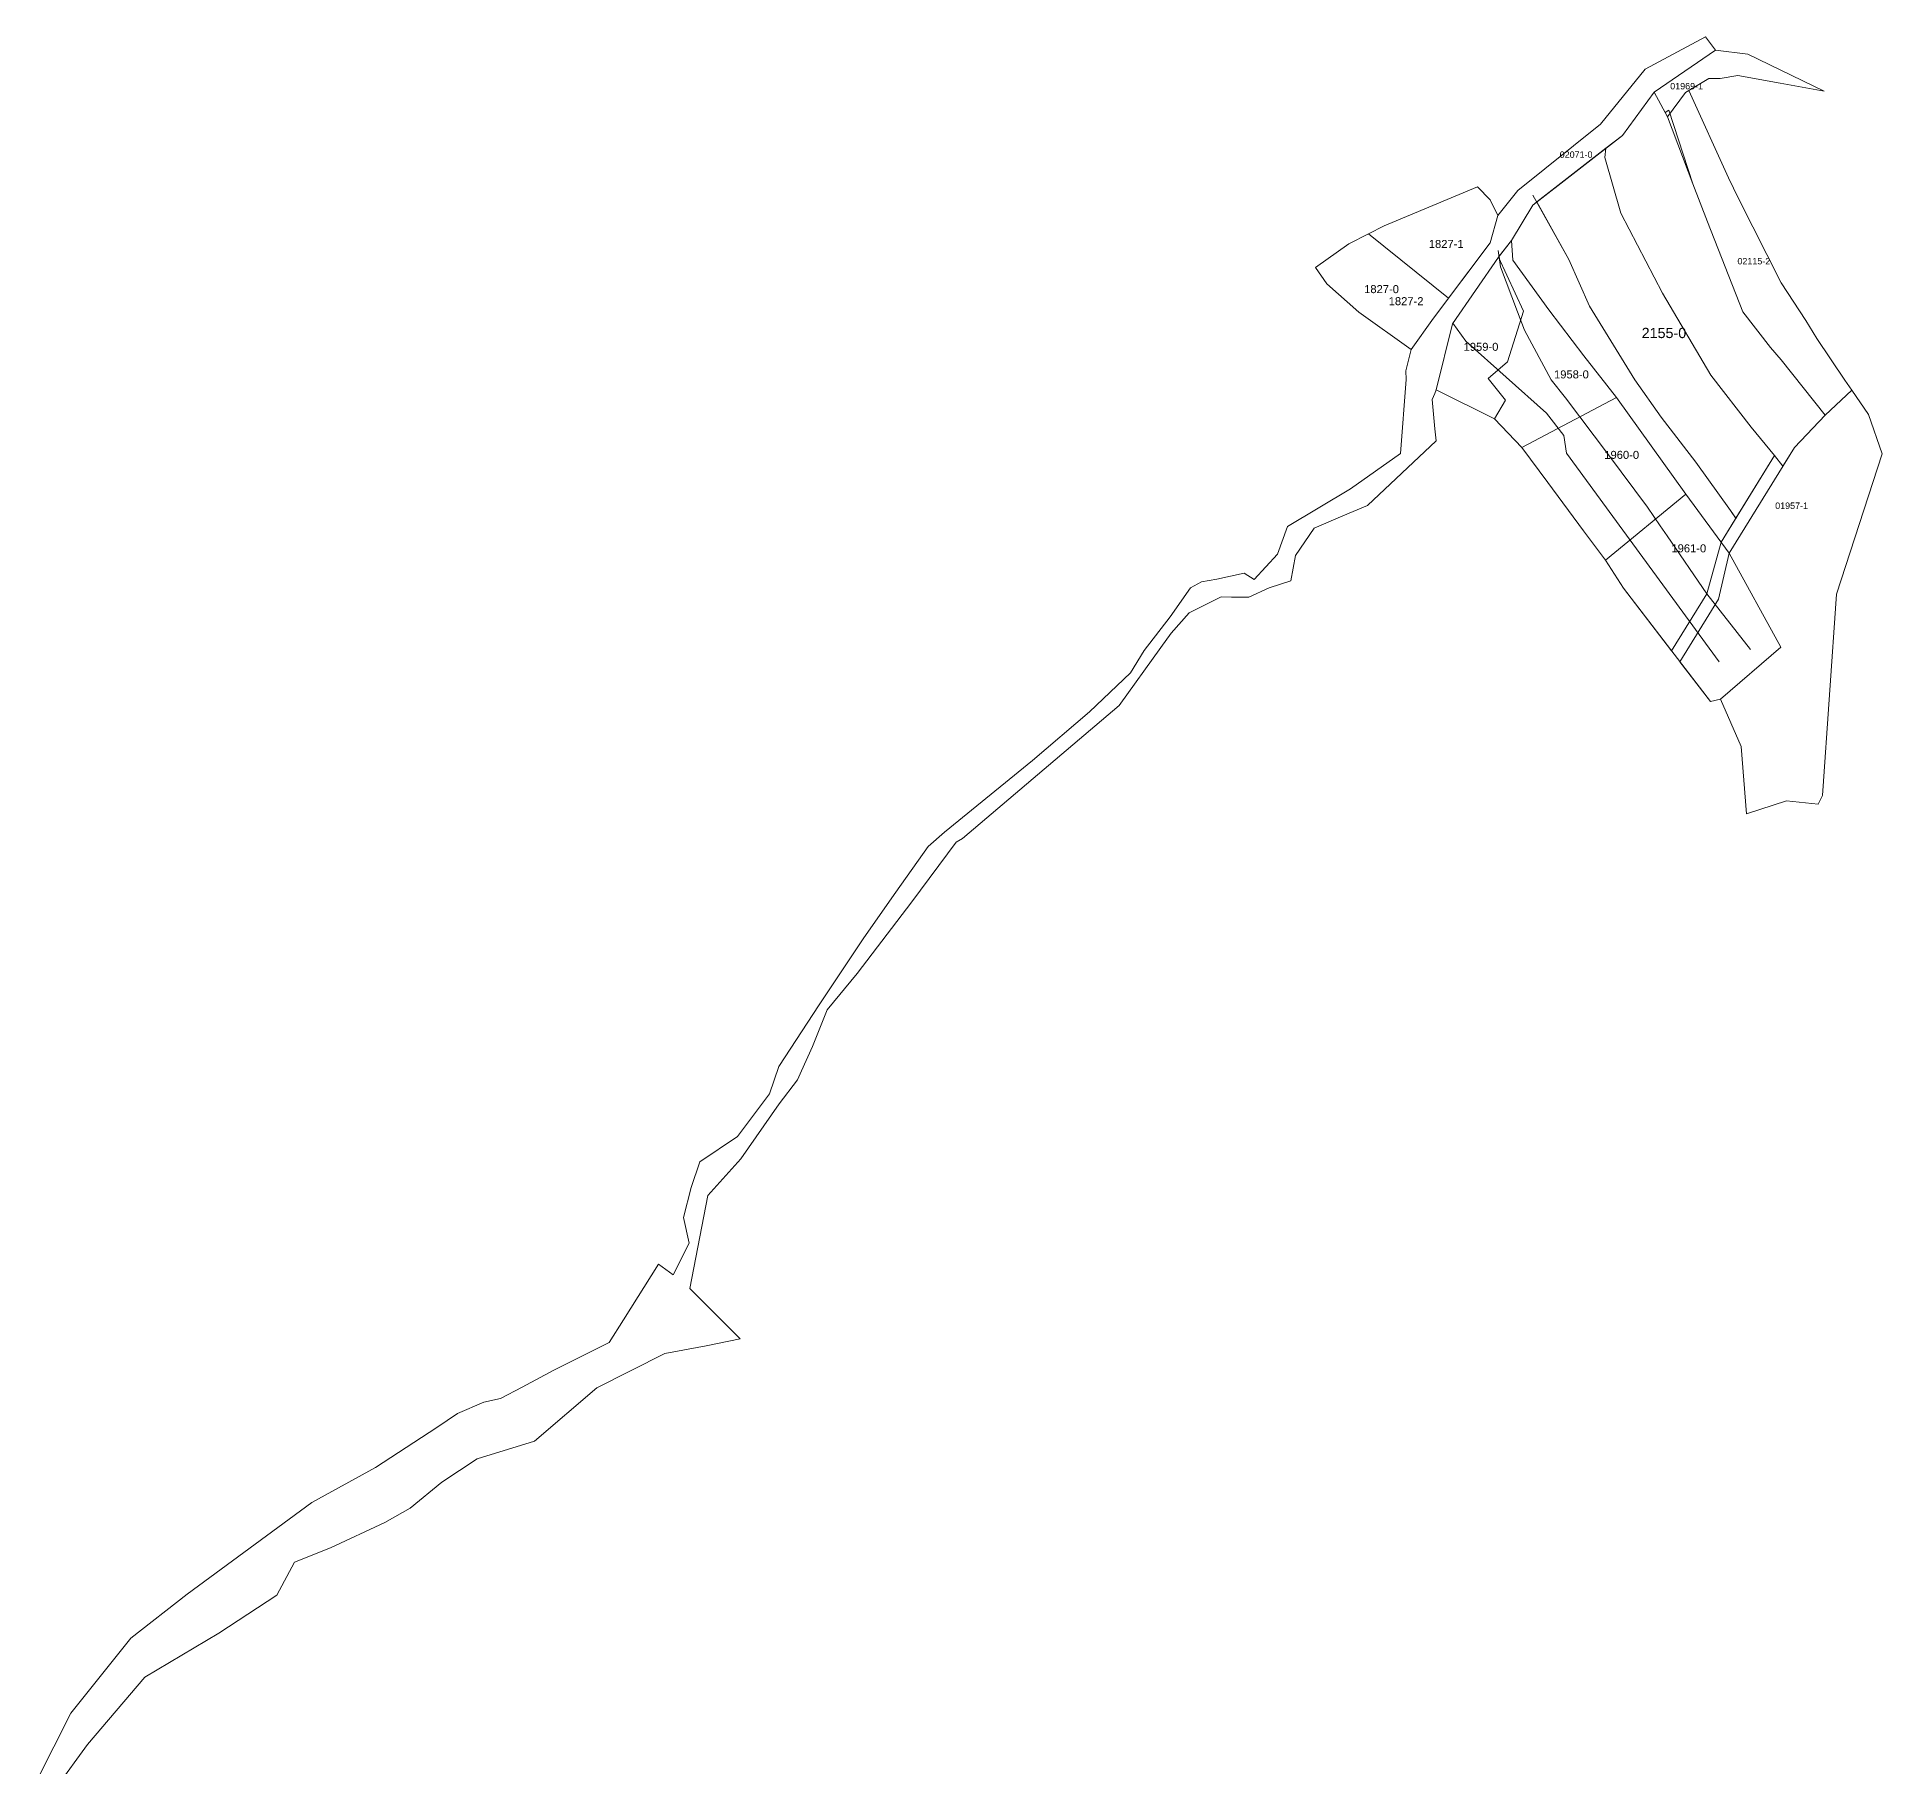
# Model space of a CAD drawing. Header units: metres. Extents: x 7509010 to 7511825, y 4688301 to 4691181.
# Drawn here: x 7509156 to 7509733, y 4688884 to 4689424 of the extents above; entities that cross this region are included whole.
import ezdxf
from ezdxf.enums import TextEntityAlignment as Align

# ---------------------------------------------------------------- set-up
doc = ezdxf.new("R2010")
doc.units = ezdxf.units.M
doc.layers.get('0').update_dxf_attribs({"lineweight": 0})
for name, color, linetype, lineweight in [('nr parc fqinj', 8, 'Continuous', 0), ('Nr Parceles Baze', 7, 'Continuous', 0), ('Nr-Ri', 1, 'Continuous', 0), ('Par-Re', 1, 'Continuous', 0), ('parc baze poligon', 7, 'Continuous', 0), ('parc fqinje', 8, 'Continuous', 0)]:
    doc.layers.add(name, color=color, linetype=linetype, lineweight=lineweight)
doc.styles.get("Standard").update_dxf_attribs({"font": 'arial.ttf'})

# ---------------------------------------------------------------- blocks, each defined once
blk = doc.blocks.new('ACMAP_ANN_TEMPLATE_PIN-SUN')
blk.add_attdef('PIN', text='', height=2).set_placement((366708.21, 310584.18), align=Align.MIDDLE)

msp = doc.modelspace()

# ---------------------------------------------------------------- linework, layer by layer
at = {"flags": 128}
msp.add_lwpolyline([(7509678.98, 4689216.62), (7509669.44, 4689229.06)], dxfattribs=at)
at = {"layer": 'Par-Re', "flags": 128}
for points in [[(7509701.63, 4689290.2), (7509698.95, 4689293.48), (7509697.52, 4689295.23), (7509691.71, 4689302.36), (7509679.09, 4689318.64), (7509664, 4689344.17), (7509650.98, 4689369.17), (7509645.94, 4689386.56), (7509646.31, 4689389.47), (7509651.46, 4689393.47), (7509661.37, 4689406.93), (7509665.57, 4689399.24), (7509673.48, 4689378.4), (7509678.02, 4689366.49), (7509689.12, 4689338.42), (7509697.74, 4689327.19), (7509701.03, 4689323.35), (7509714.85, 4689306.05), (7509705.21, 4689296.01)], [(7509673.48, 4689378.4), (7509666.02, 4689401.34), (7509664.79, 4689400.67), (7509665.57, 4689399.24)], [(7509686.89, 4689273.92), (7509685.28, 4689276.32), (7509674.45, 4689291.39), (7509663.62, 4689305.42), (7509655.31, 4689317.18), (7509641.22, 4689340.14), (7509634.78, 4689354.75), (7509624.69, 4689372.68), (7509646.31, 4689389.47), (7509645.94, 4689386.56), (7509650.98, 4689369.17), (7509664, 4689344.17), (7509679.09, 4689318.64), (7509691.71, 4689302.36), (7509697.52, 4689295.23), (7509698.95, 4689293.48)], [(7509610.11, 4689359.93), (7509612.51, 4689368.42), (7509610.14, 4689373.32), (7509606.2, 4689377.43), (7509577.02, 4689365.28), (7509572.14, 4689362.77), (7509597.14, 4689342.62)], [(7509677.81, 4689250.27), (7509682.29, 4689266.45), (7509682.29, 4689266.45), (7509686.89, 4689273.92), (7509685.28, 4689276.32), (7509674.45, 4689291.39), (7509663.62, 4689305.42), (7509655.31, 4689317.18), (7509641.22, 4689340.14), (7509634.78, 4689354.75), (7509624.69, 4689372.68), (7509623.45, 4689371.72), (7509616.82, 4689360.66), (7509612.94, 4689355.75), (7509613.4, 4689352.41), (7509618.71, 4689338.33), (7509620.89, 4689332.68), (7509629.21, 4689317.18), (7509633.65, 4689311.48), (7509647.16, 4689293.71), (7509659.33, 4689277.37), (7509663.27, 4689271.57), (7509665.42, 4689268.43), (7509677.81, 4689250.27)], [(7509572.14, 4689362.77), (7509565.97, 4689359.6), (7509555.55, 4689352.18), (7509559.09, 4689347.13), (7509569.1, 4689338.31), (7509585.52, 4689326.59), (7509592.46, 4689336.37), (7509597.14, 4689342.62)], [(7509677.81, 4689250.27), (7509666.84, 4689232.46), (7509651.84, 4689252.01), (7509646.16, 4689260.77), (7509639.37, 4689269.95), (7509628.18, 4689285.06), (7509620.05, 4689296.03), (7509611.47, 4689304.96), (7509593.31, 4689313.96), (7509598.36, 4689334.65), (7509612.73, 4689355.49), (7509612.94, 4689355.75), (7509613.4, 4689352.41), (7509618.71, 4689338.33), (7509620.89, 4689332.68), (7509629.21, 4689317.18), (7509633.65, 4689311.48), (7509647.16, 4689293.71), (7509659.33, 4689277.37), (7509663.27, 4689271.57), (7509665.42, 4689268.43)]]:
    msp.add_lwpolyline(points, close=True, dxfattribs=at)
for points in [[(7509687.04, 4689273.7), (7509685.28, 4689276.32), (7509674.45, 4689291.39), (7509663.62, 4689305.42), (7509655.31, 4689317.18), (7509641.22, 4689340.14), (7509634.78, 4689354.75), (7509623.49, 4689374.82)], [(7509691.51, 4689232.89), (7509677.81, 4689250.27), (7509665.42, 4689268.43), (7509663.27, 4689271.57), (7509659.33, 4689277.37), (7509647.16, 4689293.71), (7509633.65, 4689311.48), (7509629.21, 4689317.18), (7509620.89, 4689332.68), (7509618.71, 4689338.33), (7509613.4, 4689352.41), (7509612.69, 4689357.55)], [(7509666.84, 4689232.46), (7509677.81, 4689250.27), (7509682.29, 4689266.45), (7509698.95, 4689293.48)], [(7509698.95, 4689293.48), (7509682.29, 4689266.45)], [(7509684.85, 4689262.97), (7509681.52, 4689248.66), (7509669.44, 4689229.06)]]:
    msp.add_lwpolyline(points, dxfattribs=at)
at = {"layer": 'Par-Re', "elevation": 654.42, "flags": 128}
msp.add_lwpolyline([(7509598.47, 4689334.8), (7509602.54, 4689329.17), (7509627.76, 4689306.68), (7509633.13, 4689299.76), (7509634.03, 4689294.21), (7509681.72, 4689229.02)], dxfattribs=at)
at = {"layer": 'parc baze poligon'}
msp.add_lwpolyline([(7509651.46, 4689393.47), (7509661.37, 4689406.93), (7509665.57, 4689399.24), (7509673.48, 4689378.4), (7509678.02, 4689366.49), (7509689.12, 4689338.42), (7509697.74, 4689327.19), (7509701.03, 4689323.35), (7509714.85, 4689306.05), (7509705.21, 4689296.01), (7509684.85, 4689262.97), (7509671.27, 4689281.45), (7509649.64, 4689311.62), (7509639.39, 4689324.65), (7509628.5, 4689339.03), (7509617.26, 4689354.49), (7509616.82, 4689360.66), (7509623.45, 4689371.72)], close=True, dxfattribs=at)
at = {"layer": 'parc fqinje'}
for points in [[(7509156.16, 4688879.67), (7509166.77, 4688900.71), (7509185.49, 4688924.07), (7509203.12, 4688937.83), (7509242.1, 4688966.46), (7509261.99, 4688977.46), (7509281.08, 4688989.92), (7509287.58, 4688994.24), (7509295.76, 4688997.82), (7509300.94, 4688998.95), (7509307.73, 4689002.51), (7509317.6, 4689007.85), (7509334.9, 4689016.43), (7509339.38, 4689023.51), (7509350.4, 4689040.97), (7509354.93, 4689037.57), (7509359.94, 4689047.44), (7509358.16, 4689055.53), (7509360.56, 4689064.87), (7509363.22, 4689072.93), (7509375.04, 4689080.79), (7509384.98, 4689094.16), (7509387.96, 4689102.64), (7509400.59, 4689121.91), (7509414.48, 4689142.89), (7509424.52, 4689157.13), (7509434.55, 4689171.37), (7509439.73, 4689175.9), (7509467.19, 4689198.21), (7509484.98, 4689213.46), (7509497.77, 4689225.62), (7509502.03, 4689232.57), (7509510.24, 4689243.15), (7509516.53, 4689252.12), (7509520, 4689254.02), (7509524.72, 4689254.92), (7509533.26, 4689256.7), (7509536.42, 4689254.81), (7509543.68, 4689262.7), (7509546.84, 4689271.36), (7509566.57, 4689283.04), (7509582.2, 4689294.09), (7509583.94, 4689317.28), (7509583.79, 4689319.96), (7509585.52, 4689326.59), (7509592.46, 4689336.37), (7509610.11, 4689359.93), (7509612.51, 4689368.42), (7509618.85, 4689376.22), (7509644.6, 4689397.03), (7509658.58, 4689414.2), (7509677.45, 4689424.24), (7509680.54, 4689420.1), (7509661.37, 4689406.93), (7509651.46, 4689393.47), (7509623.45, 4689371.72), (7509616.82, 4689360.66), (7509612.73, 4689355.49), (7509598.36, 4689334.65), (7509593.31, 4689313.96), (7509592.87, 4689312.89), (7509592.07, 4689310.99), (7509592.85, 4689301.83), (7509593.33, 4689298.04), (7509571.89, 4689277.86), (7509564.11, 4689274.7), (7509555.17, 4689270.8), (7509549.33, 4689262.29), (7509547.91, 4689254.39), (7509541.08, 4689252.19), (7509534.76, 4689249.22), (7509529.32, 4689249.2), (7509526.13, 4689249.36), (7509516.12, 4689244.31), (7509510.47, 4689238), (7509507.31, 4689233.58), (7509494.23, 4689215.4), (7509445.32, 4689173.88), (7509443.31, 4689172.77), (7509429.53, 4689154.08), (7509412.39, 4689131.76), (7509403.09, 4689120.41), (7509398.51, 4689108.96), (7509395.01, 4689101.27), (7509393.77, 4689098.54), (7509388.09, 4689090.96), (7509376.07, 4689073.82), (7509365.75, 4689062.37), (7509360.15, 4689033.29), (7509375.82, 4689017.6), (7509365.27, 4689015.4), (7509352.29, 4689012.99), (7509331.13, 4689002.25), (7509311.66, 4688985.65), (7509293.7, 4688980.17), (7509282.61, 4688972.81), (7509272.75, 4688964.69), (7509264.86, 4688960.27), (7509247.84, 4688952.28), (7509236.68, 4688947.86), (7509231.12, 4688937.58), (7509213.01, 4688925.68), (7509189.87, 4688911.93), (7509171.97, 4688890.89), (7509162.3, 4688877.55)], [(7509649.64, 4689311.62), (7509620.05, 4689296.03), (7509611.47, 4689304.96), (7509614.94, 4689310.8), (7509609.57, 4689317.59), (7509615.57, 4689322.8), (7509620.62, 4689338.6), (7509612.73, 4689355.49), (7509616.82, 4689360.66), (7509617.26, 4689354.49), (7509628.5, 4689339.03), (7509639.39, 4689324.65), (7509649.64, 4689311.62)], [(7509598.36, 4689334.65), (7509612.73, 4689355.49), (7509620.62, 4689338.6), (7509615.57, 4689322.8), (7509609.57, 4689317.59), (7509614.94, 4689310.8), (7509611.47, 4689304.96), (7509593.31, 4689313.96), (7509598.36, 4689334.65)], [(7509649.64, 4689311.62), (7509671.27, 4689281.45), (7509646.16, 4689260.77), (7509639.37, 4689269.95), (7509628.18, 4689285.06), (7509620.05, 4689296.03), (7509649.64, 4689311.62)], [(7509646.16, 4689260.77), (7509671.27, 4689281.45), (7509684.85, 4689262.97), (7509700.93, 4689233.65), (7509682.15, 4689217.43), (7509678.98, 4689216.62), (7509651.84, 4689252.01), (7509646.16, 4689260.77)]]:
    msp.add_lwpolyline(points, dxfattribs=at)
for points in [[(7509681.97, 4689411.26), (7509678.45, 4689411.26), (7509672.23, 4689407.45), (7509671.23, 4689406.84), (7509665.57, 4689399.24), (7509661.37, 4689406.93), (7509680.54, 4689420.1), (7509690.62, 4689418.86), (7509714.46, 4689407.33), (7509700.73, 4689409.81), (7509687.49, 4689412.21), (7509681.97, 4689411.26)], [(7509672.23, 4689407.45), (7509684.66, 4689380.26), (7509687.71, 4689373.78), (7509701.12, 4689347.47), (7509708.8, 4689335.71), (7509712.24, 4689330.04), (7509721, 4689317.05), (7509723.11, 4689313.93), (7509714.85, 4689306.05), (7509701.03, 4689323.35), (7509697.74, 4689327.19), (7509689.12, 4689338.42), (7509678.02, 4689366.49), (7509673.48, 4689378.4), (7509665.57, 4689399.24), (7509671.23, 4689406.84), (7509672.23, 4689407.45)], [(7509723.11, 4689313.93), (7509728.31, 4689306.32), (7509732.6, 4689294.01), (7509718.39, 4689250.18), (7509713.96, 4689187.27), (7509712.63, 4689184.58), (7509702.69, 4689185.69), (7509690.21, 4689181.58), (7509688.59, 4689202.65), (7509682.15, 4689217.43), (7509700.93, 4689233.65), (7509684.85, 4689262.97), (7509705.21, 4689296.01), (7509714.85, 4689306.05), (7509723.11, 4689313.93)]]:
    msp.add_lwpolyline(points, close=True, dxfattribs=at)

# ---------------------------------------------------------------- block references
at = {"layer": 'nr parc fqinj'}
ref = msp.add_blockref('ACMAP_ANN_TEMPLATE_PIN-SUN', (7216304.97, 4440941.51), dxfattribs=dict(at, xscale=0.8, yscale=0.8, zscale=0.8))
ref.add_attrib('PIN', '01969-1', dxfattribs={"layer": '0', "height": 2}).set_placement((7509671.54, 4689408.86), align=Align.MIDDLE)
ref = msp.add_blockref('ACMAP_ANN_TEMPLATE_PIN-SUN', (7216270.44, 4440920.12), dxfattribs=dict(at, xscale=0.8, yscale=0.8, zscale=0.8))
ref.add_attrib('PIN', '02071-0', dxfattribs={"layer": '0', "height": 2}).set_placement((7509637.01, 4689387.47), align=Align.MIDDLE)
ref = msp.add_blockref('ACMAP_ANN_TEMPLATE_PIN-SUN', (7216325.97, 4440886.85), dxfattribs=dict(at, xscale=0.8, yscale=0.8, zscale=0.8))
ref.add_attrib('PIN', '02115-2', dxfattribs={"layer": '0', "height": 2}).set_placement((7509692.53, 4689354.19), align=Align.MIDDLE)
ref = msp.add_blockref('ACMAP_ANN_TEMPLATE_PIN-SUN', (7216337.77, 4440810.47), dxfattribs=dict(at, xscale=0.8, yscale=0.8, zscale=0.8))
ref.add_attrib('PIN', '01957-1', dxfattribs={"layer": '0', "height": 2}).set_placement((7509704.33, 4689277.82), align=Align.MIDDLE)

# ---------------------------------------------------------------- texts
for s, p in [('1959-0', (7509601.86, 4689326.2)), ('1958-0', (7509630.11, 4689317.58)), ('1960-0', (7509645.82, 4689292.45)), ('1961-0', (7509666.78, 4689263.25))]:
    msp.add_text(s, height=2.5, dxfattribs=at).set_placement(p)
at = {"layer": 'Nr Parceles Baze'}
for s, height, p in [('1827-0', 2.5, (7509570.79, 4689344.21)), ('2155-0', 3.2, (7509657.49, 4689330.17))]:
    msp.add_text(s, height=height, dxfattribs=at).set_placement(p)
at = {"layer": 'Nr-Ri'}
for s, p in [('1827-1', (7509590.99, 4689358.32)), ('1827-2', (7509578.46, 4689340.45))]:
    msp.add_text(s, height=2.5, dxfattribs=at).set_placement(p)

doc.saveas('drawing.dxf')
